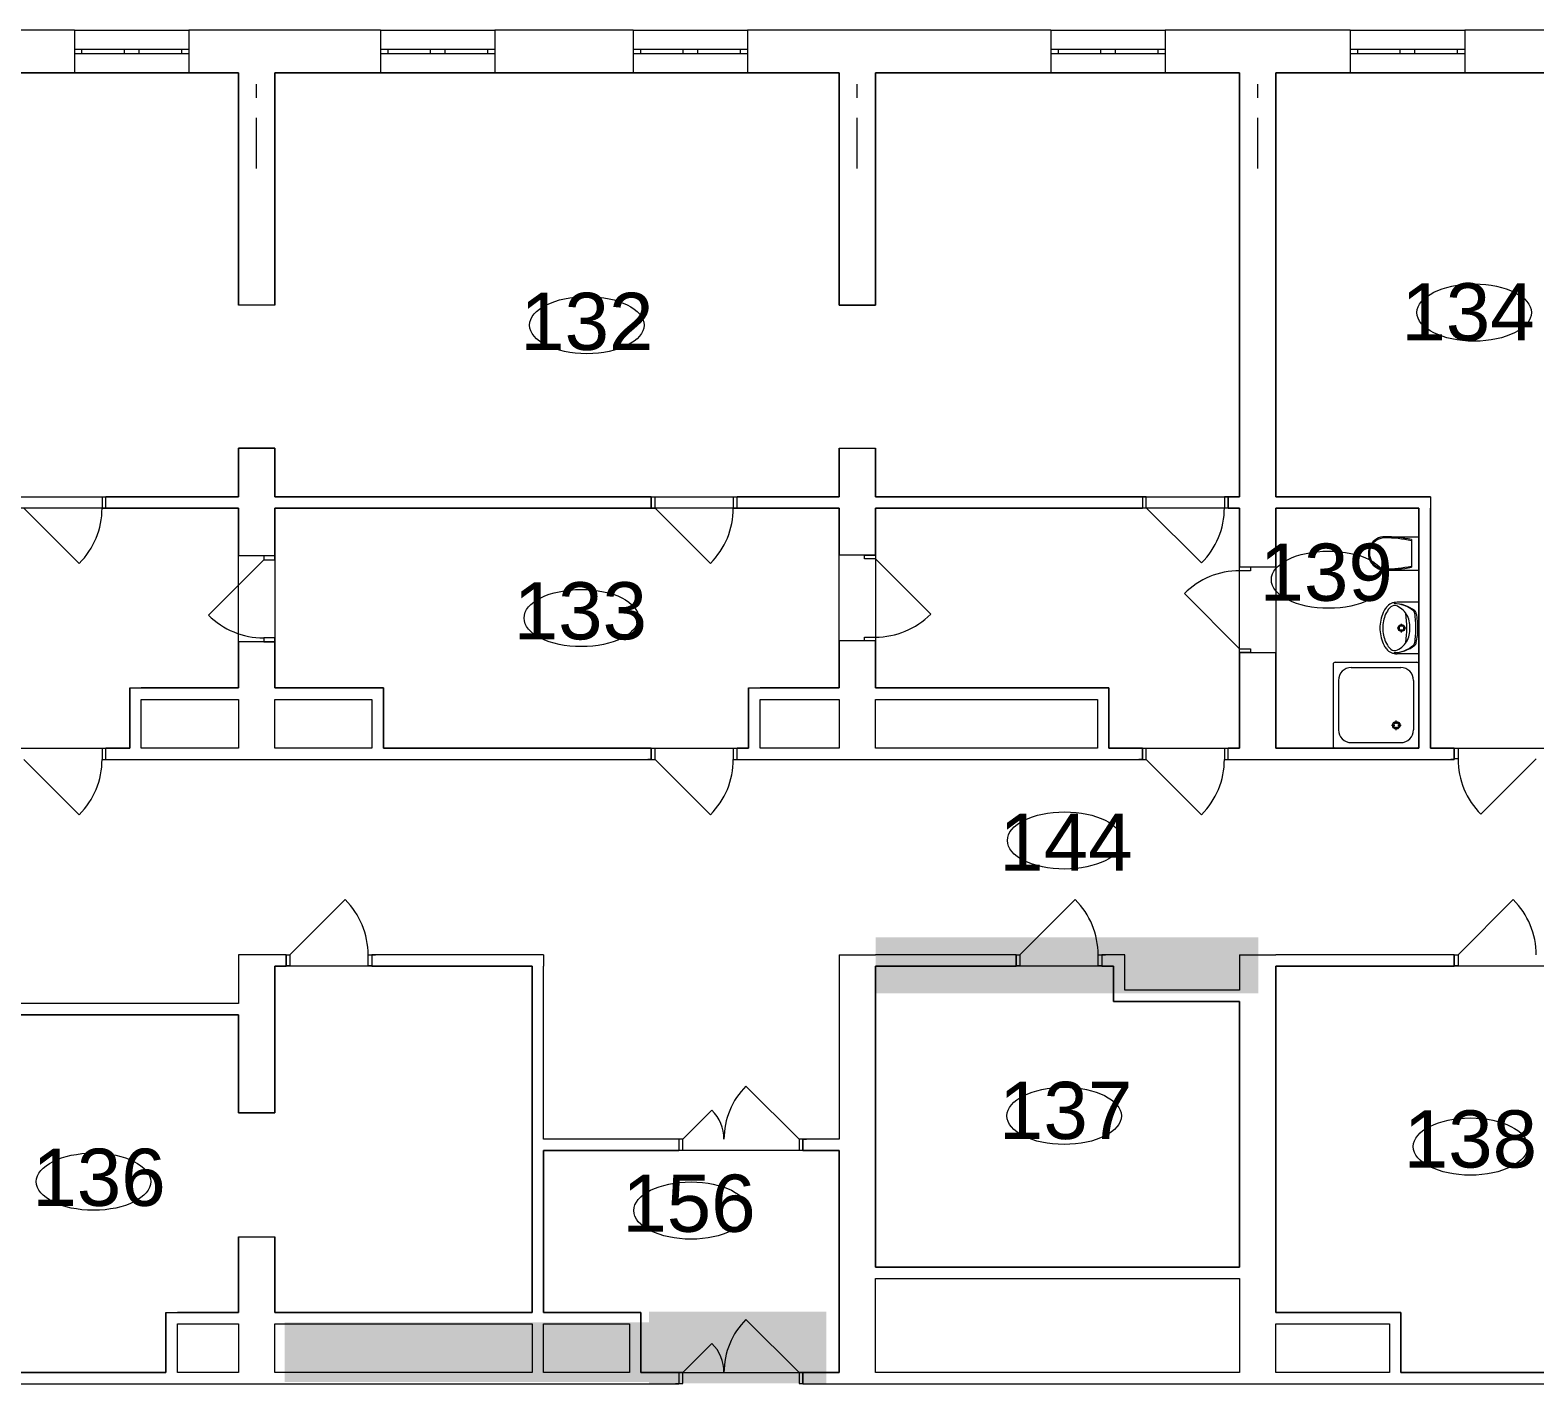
# Model space of a CAD drawing. Header units: millimetres. Extents: x 69565 to 169164, y 19942 to 91237.
# Drawn here: x 77711 to 93493, y 35074 to 49274 of the extents above; entities that cross this region are included whole.
import ezdxf

# ---------------------------------------------------------------- set-up
doc = ezdxf.new("R2010")
doc.units = ezdxf.units.MM
doc.header["$MEASUREMENT"] = 0
doc.linetypes.add('Штрих-Штриховая', pattern=[1093.611073, 529.166651, -211.666656, 141.111112, -211.666656])
for name, color, linetype in [('AI_DOORS', 1, 'Continuous'), ('AI_WALLS', 9, 'Continuous'), ('AI_WINDOWS', 5, 'Continuous')]:
    doc.layers.add(name, color=color, linetype=linetype)
for name, color, linetype, lineweight in [('Новый_Новый_0_Ном._пера__255_Ном._пера__255', 255, 'Continuous', 18), ('Новый_Новый_0_Ном._пера__7_Ном._пера__7', 7, 'Continuous', 18), ('Новый_Новый_0_Ном._пера__8_Ном._пера__8', 8, 'Continuous', 18)]:
    doc.layers.add(name, color=color, linetype=linetype, lineweight=lineweight)
doc.styles.add('СГЕНЕРИР_СТИЛЬ_1', font='Arial.ttf')

msp = doc.modelspace()

# ---------------------------------------------------------------- hatches: boundary and pattern name
at = {"layer": 'AI_DOORS'}
h = msp.add_hatch(color=1, dxfattribs=at)
h.dxf.hatch_style = 1
h.paths.add_polyline_path([(84201.9, 35831.1), (86061.4, 35831.1), (86061.4, 35078.8), (84201.9, 35078.8)])
at = {"layer": 'AI_WALLS'}
h = msp.add_hatch(color=9, dxfattribs=at)
h.dxf.hatch_style = 1
h.paths.add_polyline_path([(80381.7, 35721), (84222.5, 35721), (84222.5, 35095.5), (80381.7, 35095.5)])
at = {"layer": 'AI_WINDOWS'}
h = msp.add_hatch(color=5, dxfattribs=at)
h.dxf.hatch_style = 1
h.paths.add_polyline_path([(86580.6, 39756.4), (90591.2, 39756.4), (90591.2, 39169.8), (86580.6, 39169.8)])

# ---------------------------------------------------------------- linework, layer by layer
at = {"layer": 'Новый_Новый_0_Ном._пера__255_Ном._пера__255', "color": 255, "linetype": 'Continuous', "lineweight": 18, "flags": 128}
for points in [[(86196.3, 44379.5), (86196.3, 44889.5), (86576.3, 44889.5), (86576.3, 44379.5), (90396.3, 44379.5), (90396.3, 48823.8), (86576.3, 48823.8), (86576.3, 46389.5), (86196.3, 46389.5), (86196.3, 48823.8), (80276.3, 48823.8), (80276.3, 46389.5), (79896.3, 46389.5), (79896.3, 48823.8), (76906.3, 48823.8), (76906.3, 44379.5), (79896.3, 44379.5), (79896.3, 44889.5), (80276.3, 44889.5), (80276.3, 44379.5)], [(90776.3, 48823.8), (90776.3, 44379.5), (92396.3, 44379.5), (92396.3, 41743.8), (93836.3, 41743.8), (93836.3, 42373.8), (94596.3, 42373.8), (94596.3, 48823.8)], [(76906.3, 44259.5), (76906.3, 41743.8), (78756.3, 41743.8), (78756.3, 42373.8), (79896.3, 42373.8), (79896.3, 44259.5)], [(80276.3, 44259.5), (80276.3, 42373.8), (81416.3, 42373.8), (81416.3, 41743.8), (85246.3, 41743.8), (85246.3, 42373.8), (86196.3, 42373.8), (86196.3, 44259.5)], [(86576.3, 44259.5), (86576.3, 42373.8), (89026, 42373.8), (89026, 41743.8), (90396.3, 41743.8), (90396.3, 44259.5)], [(92276.3, 41743.8), (92276.3, 44259.5), (90776.3, 44259.5), (90776.3, 41743.8)], [(82977, 35823.8), (82977, 39453.8), (80276.3, 39453.8), (80276.3, 37917.3), (79896.3, 37917.3), (79896.3, 38943.8), (76906.3, 38943.8), (76906.3, 35193.8), (79136.3, 35193.8), (79136.3, 35823.8), (79896.3, 35823.8), (79896.3, 36617.3), (80276.3, 36617.3), (80276.3, 35823.8)], [(90396.3, 36298.7), (90396.3, 39083.8), (89072.6, 39083.8), (89072.6, 39453.8), (86576.3, 39453.8), (86576.3, 36298.7)], [(90776.3, 39453.8), (90776.3, 35823.8), (92086.3, 35823.8), (92086.3, 35193.8), (94596.3, 35193.8), (94596.3, 39453.8)], [(86196.3, 35193.8), (86196.3, 37520.6), (83097, 37520.6), (83097, 35823.8), (84117, 35823.8), (84117, 35193.8)]]:
    msp.add_lwpolyline(points, close=True, dxfattribs=at)
at = {"layer": 'Новый_Новый_0_Ном._пера__7_Ном._пера__7', "color": 7, "linetype": 'Continuous', "lineweight": 18}
for p, q in [((78176.3, 49273.8), (78176.3, 49073.8)), ((78176.3, 49273.8), (79376.3, 49273.8)), ((78176.3, 49273.8), (78176.3, 49073.8)), ((79376.3, 49273.8), (79376.3, 49073.8)), ((79376.3, 49273.8), (79376.3, 49073.8)), ((81386.3, 49273.8), (81386.3, 49073.8)), ((81386.3, 49273.8), (82586.3, 49273.8)), ((81386.3, 49273.8), (81386.3, 49073.8)), ((82586.3, 49273.8), (82586.3, 49073.8)), ((82586.3, 49273.8), (82586.3, 49073.8)), ((84036.3, 49273.8), (84036.3, 49073.8)), ((84036.3, 49273.8), (85236.3, 49273.8)), ((84036.3, 49273.8), (84036.3, 49073.8)), ((85236.3, 49273.8), (85236.3, 49073.8)), ((85236.3, 49273.8), (85236.3, 49073.8)), ((88416.3, 49273.8), (88416.3, 49073.8)), ((88416.3, 49273.8), (89616.3, 49273.8)), ((88416.3, 49273.8), (88416.3, 49073.8)), ((89616.3, 49273.8), (89616.3, 49073.8)), ((89616.3, 49273.8), (89616.3, 49073.8)), ((91556.3, 49273.8), (91556.3, 49073.8)), ((91556.3, 49273.8), (92756.3, 49273.8)), ((91556.3, 49273.8), (91556.3, 49073.8)), ((92756.3, 49273.8), (92756.3, 49073.8)), ((92756.3, 49273.8), (92756.3, 49073.8)), ((78176.3, 49073.8), (78176.3, 49023.8)), ((78176.3, 49073.8), (78251.3, 49073.8)), ((78176.3, 49073.8), (78176.3, 49023.8)), ((78176.3, 49073.8), (78176.3, 49023.8)), ((78176.3, 49023.8), (78176.3, 48823.8)), ((78251.3, 49023.8), (78176.3, 49023.8)), ((78176.3, 49023.8), (78176.3, 48823.8)), ((78251.3, 49073.8), (78251.3, 49023.8)), ((78251.3, 49073.8), (78701.3, 49073.8)), ((78701.3, 49023.8), (78251.3, 49023.8)), ((78701.3, 49023.8), (78701.3, 49073.8)), ((78701.3, 49073.8), (78776.3, 49073.8)), ((78776.3, 49023.8), (78701.3, 49023.8)), ((78776.3, 49073.8), (78851.3, 49073.8)), ((78851.3, 49023.8), (78776.3, 49023.8)), ((78851.3, 49073.8), (78851.3, 49023.8)), ((78851.3, 49073.8), (79301.3, 49073.8)), ((79301.3, 49023.8), (78851.3, 49023.8)), ((79301.3, 49023.8), (79301.3, 49073.8)), ((79301.3, 49073.8), (79376.3, 49073.8)), ((79376.3, 49023.8), (79301.3, 49023.8)), ((79376.3, 49073.8), (79376.3, 49023.8)), ((79376.3, 49073.8), (79376.3, 49023.8)), ((79376.3, 49073.8), (79376.3, 49023.8)), ((79376.3, 49023.8), (79376.3, 48823.8)), ((79376.3, 49023.8), (79376.3, 48823.8)), ((81386.3, 49073.8), (81386.3, 49023.8)), ((81386.3, 49073.8), (81461.3, 49073.8)), ((81386.3, 49073.8), (81386.3, 49023.8)), ((81386.3, 49073.8), (81386.3, 49023.8)), ((81386.3, 49023.8), (81386.3, 48823.8)), ((81461.3, 49023.8), (81386.3, 49023.8)), ((81386.3, 49023.8), (81386.3, 48823.8)), ((81461.3, 49073.8), (81461.3, 49023.8)), ((81461.3, 49073.8), (81911.3, 49073.8)), ((81911.3, 49023.8), (81461.3, 49023.8)), ((81911.3, 49023.8), (81911.3, 49073.8)), ((81911.3, 49073.8), (81986.3, 49073.8)), ((81986.3, 49023.8), (81911.3, 49023.8)), ((81986.3, 49073.8), (82061.3, 49073.8)), ((82061.3, 49023.8), (81986.3, 49023.8)), ((82061.3, 49073.8), (82061.3, 49023.8)), ((82061.3, 49073.8), (82511.3, 49073.8)), ((82511.3, 49023.8), (82061.3, 49023.8)), ((82511.3, 49023.8), (82511.3, 49073.8)), ((82511.3, 49073.8), (82586.3, 49073.8)), ((82586.3, 49023.8), (82511.3, 49023.8)), ((82586.3, 49073.8), (82586.3, 49023.8)), ((82586.3, 49073.8), (82586.3, 49023.8)), ((82586.3, 49073.8), (82586.3, 49023.8)), ((82586.3, 49023.8), (82586.3, 48823.8)), ((82586.3, 49023.8), (82586.3, 48823.8)), ((84036.3, 49073.8), (84036.3, 49023.8)), ((84036.3, 49073.8), (84111.3, 49073.8)), ((84036.3, 49073.8), (84036.3, 49023.8)), ((84036.3, 49073.8), (84036.3, 49023.8)), ((84036.3, 49023.8), (84036.3, 48823.8)), ((84111.3, 49023.8), (84036.3, 49023.8)), ((84036.3, 49023.8), (84036.3, 48823.8)), ((84111.3, 49073.8), (84111.3, 49023.8)), ((84111.3, 49073.8), (84561.3, 49073.8)), ((84561.3, 49023.8), (84111.3, 49023.8)), ((84561.3, 49023.8), (84561.3, 49073.8)), ((84561.3, 49073.8), (84636.3, 49073.8)), ((84636.3, 49023.8), (84561.3, 49023.8)), ((84636.3, 49073.8), (84711.3, 49073.8)), ((84711.3, 49023.8), (84636.3, 49023.8)), ((84711.3, 49073.8), (84711.3, 49023.8)), ((84711.3, 49073.8), (85161.3, 49073.8)), ((85161.3, 49023.8), (84711.3, 49023.8)), ((85161.3, 49023.8), (85161.3, 49073.8)), ((85161.3, 49073.8), (85236.3, 49073.8)), ((85236.3, 49023.8), (85161.3, 49023.8)), ((85236.3, 49073.8), (85236.3, 49023.8)), ((85236.3, 49073.8), (85236.3, 49023.8)), ((85236.3, 49073.8), (85236.3, 49023.8)), ((85236.3, 49023.8), (85236.3, 48823.8)), ((85236.3, 49023.8), (85236.3, 48823.8)), ((88416.3, 49073.8), (88416.3, 49023.8)), ((88416.3, 49073.8), (88491.3, 49073.8)), ((88416.3, 49073.8), (88416.3, 49023.8)), ((88416.3, 49073.8), (88416.3, 49023.8)), ((88416.3, 49023.8), (88416.3, 48823.8)), ((88491.3, 49023.8), (88416.3, 49023.8)), ((88416.3, 49023.8), (88416.3, 48823.8)), ((88491.3, 49073.8), (88491.3, 49023.8)), ((88491.3, 49073.8), (88941.3, 49073.8)), ((88941.3, 49023.8), (88491.3, 49023.8)), ((88941.3, 49023.8), (88941.3, 49073.8)), ((88941.3, 49073.8), (89016.3, 49073.8)), ((89016.3, 49023.8), (88941.3, 49023.8)), ((89016.3, 49073.8), (89091.3, 49073.8)), ((89091.3, 49023.8), (89016.3, 49023.8)), ((89091.3, 49073.8), (89091.3, 49023.8)), ((89091.3, 49073.8), (89541.3, 49073.8)), ((89541.3, 49023.8), (89091.3, 49023.8)), ((89541.3, 49023.8), (89541.3, 49073.8)), ((89541.3, 49073.8), (89616.3, 49073.8)), ((89616.3, 49023.8), (89541.3, 49023.8)), ((89616.3, 49073.8), (89616.3, 49023.8)), ((89616.3, 49073.8), (89616.3, 49023.8)), ((89616.3, 49073.8), (89616.3, 49023.8)), ((89616.3, 49023.8), (89616.3, 48823.8)), ((89616.3, 49023.8), (89616.3, 48823.8)), ((91556.3, 49073.8), (91556.3, 49023.8)), ((91556.3, 49073.8), (91631.3, 49073.8)), ((91556.3, 49073.8), (91556.3, 49023.8)), ((91556.3, 49073.8), (91556.3, 49023.8)), ((91556.3, 49023.8), (91556.3, 48823.8)), ((91631.3, 49023.8), (91556.3, 49023.8)), ((91556.3, 49023.8), (91556.3, 48823.8)), ((91631.3, 49073.8), (91631.3, 49023.8)), ((91631.3, 49073.8), (92081.3, 49073.8)), ((92081.3, 49023.8), (91631.3, 49023.8)), ((92081.3, 49023.8), (92081.3, 49073.8)), ((92081.3, 49073.8), (92156.3, 49073.8)), ((92156.3, 49023.8), (92081.3, 49023.8)), ((92156.3, 49073.8), (92231.3, 49073.8)), ((92231.3, 49023.8), (92156.3, 49023.8)), ((92231.3, 49073.8), (92231.3, 49023.8)), ((92231.3, 49073.8), (92681.3, 49073.8)), ((92681.3, 49023.8), (92231.3, 49023.8)), ((92681.3, 49023.8), (92681.3, 49073.8)), ((92681.3, 49073.8), (92756.3, 49073.8)), ((92756.3, 49023.8), (92681.3, 49023.8)), ((92756.3, 49073.8), (92756.3, 49023.8)), ((92756.3, 49073.8), (92756.3, 49023.8)), ((92756.3, 49073.8), (92756.3, 49023.8)), ((92756.3, 49023.8), (92756.3, 48823.8)), ((92756.3, 49023.8), (92756.3, 48823.8)), ((78176.3, 48823.8), (79376.3, 48823.8)), ((81386.3, 48823.8), (82586.3, 48823.8)), ((84036.3, 48823.8), (85236.3, 48823.8)), ((88416.3, 48823.8), (89616.3, 48823.8)), ((91556.3, 48823.8), (92756.3, 48823.8)), ((80276.3, 46389.5), (79896.3, 46389.5)), ((80276.3, 46389.5), (79896.3, 46389.5)), ((86196.3, 46389.5), (86576.3, 46389.5)), ((86196.3, 46389.5), (86576.3, 46389.5)), ((80276.3, 44889.5), (79896.3, 44889.5)), ((80276.3, 44889.5), (79896.3, 44889.5)), ((86196.3, 44889.5), (86576.3, 44889.5)), ((86196.3, 44889.5), (86576.3, 44889.5)), ((78506.3, 44374.5), (78466.3, 44374.5)), ((78466.3, 44374.5), (78466.3, 44259.5)), ((78506.3, 44379.5), (78543.3, 44379.5)), ((78506.3, 44374.5), (78506.3, 44379.5)), ((78506.3, 44374.5), (78506.3, 44379.5)), ((78506.3, 44374.5), (78506.3, 44379.5)), ((78506.3, 44379.5), (78543.3, 44379.5)), ((78506.3, 44379.5), (78543.3, 44379.5)), ((78506.3, 44259.5), (78506.3, 44374.5)), ((78506.3, 44259.5), (78506.3, 44374.5)), ((78506.3, 44259.5), (78506.3, 44374.5)), ((78506.3, 44259.5), (78506.3, 44374.5)), ((84226.3, 44379.5), (84189.3, 44379.5)), ((84226.3, 44379.5), (84189.3, 44379.5)), ((84226.3, 44379.5), (84189.3, 44379.5)), ((84226.3, 44374.5), (84226.3, 44379.5)), ((84226.3, 44374.5), (84226.3, 44379.5)), ((84226.3, 44374.5), (84226.3, 44379.5)), ((84226.3, 44259.5), (84226.3, 44374.5)), ((84266.3, 44374.5), (84226.3, 44374.5)), ((84226.3, 44374.5), (84226.3, 44259.5)), ((84226.3, 44259.5), (84226.3, 44374.5)), ((84226.3, 44259.5), (84226.3, 44374.5)), ((84266.3, 44259.5), (84266.3, 44374.5)), ((85126.3, 44374.5), (85086.3, 44374.5)), ((85086.3, 44374.5), (85086.3, 44259.5)), ((85126.3, 44379.5), (85163.3, 44379.5)), ((85126.3, 44374.5), (85126.3, 44379.5)), ((85126.3, 44374.5), (85126.3, 44379.5)), ((85126.3, 44374.5), (85126.3, 44379.5)), ((85126.3, 44379.5), (85163.3, 44379.5)), ((85126.3, 44379.5), (85163.3, 44379.5)), ((85126.3, 44259.5), (85126.3, 44374.5)), ((85126.3, 44259.5), (85126.3, 44374.5)), ((85126.3, 44259.5), (85126.3, 44374.5)), ((85126.3, 44259.5), (85126.3, 44374.5)), ((89376.3, 44379.5), (89339.3, 44379.5)), ((89376.3, 44379.5), (89339.3, 44379.5)), ((89376.3, 44379.5), (89339.3, 44379.5)), ((89376.3, 44379.5), (89376.3, 44264.5)), ((89416.3, 44379.5), (89376.3, 44379.5)), ((89376.3, 44379.5), (89376.3, 44264.5)), ((89376.3, 44379.5), (89376.3, 44264.5)), ((89376.3, 44379.5), (89376.3, 44264.5)), ((89416.3, 44264.5), (89416.3, 44379.5)), ((90276.3, 44379.5), (90236.3, 44379.5)), ((90236.3, 44379.5), (90236.3, 44264.5)), ((90276.3, 44379.5), (90313.3, 44379.5)), ((90276.3, 44379.5), (90276.3, 44264.5)), ((90276.3, 44264.5), (90276.3, 44379.5)), ((90276.3, 44379.5), (90276.3, 44264.5)), ((90276.3, 44379.5), (90276.3, 44264.5)), ((90276.3, 44379.5), (90313.3, 44379.5)), ((90276.3, 44379.5), (90313.3, 44379.5)), ((77646.3, 44259.5), (78226.1, 43679.7)), ((78466.3, 44259.5), (78506.3, 44259.5)), ((78506.3, 44259.5), (78543.3, 44259.5)), ((78506.3, 44259.5), (78543.3, 44259.5)), ((78506.3, 44259.5), (78543.3, 44259.5)), ((84226.3, 44259.5), (84189.3, 44259.5)), ((84226.3, 44259.5), (84189.3, 44259.5)), ((84226.3, 44259.5), (84189.3, 44259.5)), ((84226.3, 44259.5), (84266.3, 44259.5)), ((84266.3, 44259.5), (84846.1, 43679.7)), ((85086.3, 44259.5), (85126.3, 44259.5)), ((85126.3, 44259.5), (85163.3, 44259.5)), ((85126.3, 44259.5), (85163.3, 44259.5)), ((85126.3, 44259.5), (85163.3, 44259.5)), ((89376.3, 44259.5), (89339.3, 44259.5)), ((89376.3, 44259.5), (89339.3, 44259.5)), ((89376.3, 44259.5), (89339.3, 44259.5)), ((89376.3, 44264.5), (89376.3, 44259.5)), ((89376.3, 44264.5), (89416.3, 44264.5)), ((89376.3, 44264.5), (89376.3, 44259.5)), ((89376.3, 44264.5), (89376.3, 44259.5)), ((89416.3, 44264.5), (89996.1, 43684.7)), ((90236.3, 44264.5), (90276.3, 44264.5)), ((90276.3, 44264.5), (90276.3, 44259.5)), ((90276.3, 44264.5), (90276.3, 44259.5)), ((90276.3, 44264.5), (90276.3, 44259.5)), ((90276.3, 44259.5), (90313.3, 44259.5)), ((90276.3, 44259.5), (90313.3, 44259.5)), ((90276.3, 44259.5), (90313.3, 44259.5)), ((91920.2, 43960), (92276.3, 43960)), ((92198.6, 43929.8), (92198.6, 43640.2)), ((92276.3, 43610), (92276.3, 43960)), ((80161.3, 43718.1), (79581.5, 43138.2)), ((79896.3, 43758.1), (79896.3, 43795.1)), ((79896.3, 43758.1), (79896.3, 43795.1)), ((79896.3, 43758.1), (79896.3, 43795.1)), ((80161.3, 43758.1), (79896.3, 43758.1)), ((80161.3, 43758.1), (79896.3, 43758.1)), ((80161.3, 43758.1), (79896.3, 43758.1)), ((80276.3, 43758.1), (80161.3, 43758.1)), ((80161.3, 43758.1), (80161.3, 43718.1)), ((80276.3, 43758.1), (80161.3, 43758.1)), ((80276.3, 43758.1), (80161.3, 43758.1)), ((80276.3, 43758.1), (80161.3, 43758.1)), ((80161.3, 43718.1), (80276.3, 43718.1)), ((80276.3, 43758.1), (80276.3, 43795.1)), ((80276.3, 43758.1), (80276.3, 43795.1)), ((80276.3, 43758.1), (80276.3, 43795.1)), ((80276.3, 43718.1), (80276.3, 43758.1)), ((86196.3, 43766.7), (86196.3, 43803.7)), ((86196.3, 43766.7), (86196.3, 43803.7)), ((86196.3, 43766.7), (86196.3, 43803.7)), ((86461.3, 43766.7), (86196.3, 43766.7)), ((86461.3, 43766.7), (86196.3, 43766.7)), ((86461.3, 43766.7), (86196.3, 43766.7)), ((86576.3, 43766.7), (86461.3, 43766.7)), ((86461.3, 43726.7), (86461.3, 43766.7)), ((86461.3, 43766.7), (86576.3, 43766.7)), ((86576.3, 43766.7), (86461.3, 43766.7)), ((86576.3, 43766.7), (86461.3, 43766.7)), ((86576.3, 43726.7), (86461.3, 43726.7)), ((86576.3, 43766.7), (86576.3, 43803.7)), ((86576.3, 43766.7), (86576.3, 43803.7)), ((86576.3, 43766.7), (86576.3, 43803.7)), ((86576.3, 43766.7), (86576.3, 43726.7)), ((86576.3, 43726.7), (87156.1, 43146.9)), ((90396.3, 43643.8), (90396.3, 43680.8)), ((90396.3, 43643.8), (90396.3, 43680.8)), ((90396.3, 43643.8), (90396.3, 43680.8)), ((90396.3, 43643.8), (90511.3, 43643.8)), ((90396.3, 43603.8), (90396.3, 43643.8)), ((90396.3, 43643.8), (90511.3, 43643.8)), ((90396.3, 43643.8), (90511.3, 43643.8)), ((90396.3, 43643.8), (90511.3, 43643.8)), ((90511.3, 43603.8), (90396.3, 43603.8)), ((90511.3, 43643.8), (90776.3, 43643.8)), ((90511.3, 43643.8), (90511.3, 43603.8)), ((90511.3, 43643.8), (90776.3, 43643.8)), ((90511.3, 43643.8), (90776.3, 43643.8)), ((90776.3, 43643.8), (90776.3, 43680.8)), ((90776.3, 43643.8), (90776.3, 43680.8)), ((90776.3, 43643.8), (90776.3, 43680.8)), ((91920.2, 43610), (92276.3, 43610)), ((90396.3, 42783.8), (89816.5, 43363.7)), ((92276.3, 43271.7), (92047.8, 43271.7)), ((92276.3, 43271.7), (92276.3, 42731.7)), ((92276.3, 42916.6), (92276.3, 43086.8)), ((92076.3, 43001.8), (92047.5, 43001.8)), ((92093, 43018.5), (92093, 43047.3)), ((92093, 42956.3), (92093, 42985.1)), ((92138.5, 43001.8), (92109.7, 43001.8)), ((79896.3, 42858.1), (79896.3, 42821.1)), ((80161.3, 42858.1), (79896.3, 42858.1)), ((80161.3, 42858.1), (79896.3, 42858.1)), ((80161.3, 42858.1), (79896.3, 42858.1)), ((79896.3, 42858.1), (79896.3, 42821.1)), ((79896.3, 42858.1), (79896.3, 42821.1)), ((80276.3, 42898.1), (80161.3, 42898.1)), ((80161.3, 42898.1), (80161.3, 42858.1)), ((80276.3, 42858.1), (80161.3, 42858.1)), ((80161.3, 42858.1), (80276.3, 42858.1)), ((80276.3, 42858.1), (80161.3, 42858.1)), ((80276.3, 42858.1), (80161.3, 42858.1)), ((80276.3, 42858.1), (80276.3, 42898.1)), ((80276.3, 42858.1), (80276.3, 42821.1)), ((80276.3, 42858.1), (80276.3, 42821.1)), ((80276.3, 42858.1), (80276.3, 42821.1)), ((86196.3, 42866.7), (86196.3, 42829.7)), ((86461.3, 42866.7), (86196.3, 42866.7)), ((86461.3, 42866.7), (86196.3, 42866.7)), ((86461.3, 42866.7), (86196.3, 42866.7)), ((86196.3, 42866.7), (86196.3, 42829.7)), ((86196.3, 42866.7), (86196.3, 42829.7)), ((86461.3, 42866.7), (86461.3, 42906.7)), ((86461.3, 42906.7), (86576.3, 42906.7)), ((86576.3, 42866.7), (86461.3, 42866.7)), ((86576.3, 42866.7), (86461.3, 42866.7)), ((86576.3, 42866.7), (86461.3, 42866.7)), ((86576.3, 42866.7), (86461.3, 42866.7)), ((86576.3, 42906.7), (86576.3, 42866.7)), ((86576.3, 42866.7), (86576.3, 42829.7)), ((86576.3, 42866.7), (86576.3, 42829.7)), ((86576.3, 42866.7), (86576.3, 42829.7)), ((90396.3, 42743.8), (90396.3, 42783.8)), ((90396.3, 42783.8), (90511.3, 42783.8)), ((90511.3, 42783.8), (90511.3, 42743.8)), ((90396.3, 42743.8), (90396.3, 42706.8)), ((90396.3, 42743.8), (90511.3, 42743.8)), ((90511.3, 42743.8), (90396.3, 42743.8)), ((90396.3, 42743.8), (90511.3, 42743.8)), ((90396.3, 42743.8), (90511.3, 42743.8)), ((90396.3, 42743.8), (90396.3, 42706.8)), ((90396.3, 42743.8), (90396.3, 42706.8)), ((90511.3, 42743.8), (90776.3, 42743.8)), ((90511.3, 42743.8), (90776.3, 42743.8)), ((90511.3, 42743.8), (90776.3, 42743.8)), ((90776.3, 42743.8), (90776.3, 42706.8)), ((90776.3, 42743.8), (90776.3, 42706.8)), ((90776.3, 42743.8), (90776.3, 42706.8)), ((92276.3, 42731.7), (92047.8, 42731.7)), ((78506.3, 41738.8), (78466.3, 41738.8)), ((78466.3, 41738.8), (78466.3, 41623.8)), ((78506.3, 41743.8), (78543.3, 41743.8)), ((78506.3, 41738.8), (78506.3, 41743.8)), ((78506.3, 41738.8), (78506.3, 41743.8)), ((78506.3, 41738.8), (78506.3, 41743.8)), ((78506.3, 41743.8), (78543.3, 41743.8)), ((78506.3, 41743.8), (78543.3, 41743.8)), ((78506.3, 41623.8), (78506.3, 41738.8)), ((78506.3, 41623.8), (78506.3, 41738.8)), ((78506.3, 41623.8), (78506.3, 41738.8)), ((78506.3, 41623.8), (78506.3, 41738.8)), ((84226.3, 41743.8), (84189.3, 41743.8)), ((84226.3, 41743.8), (84189.3, 41743.8)), ((84226.3, 41743.8), (84189.3, 41743.8)), ((84226.3, 41738.8), (84226.3, 41743.8)), ((84226.3, 41738.8), (84226.3, 41743.8)), ((84226.3, 41738.8), (84226.3, 41743.8)), ((84226.3, 41623.8), (84226.3, 41738.8)), ((84266.3, 41738.8), (84226.3, 41738.8)), ((84226.3, 41738.8), (84226.3, 41623.8)), ((84226.3, 41623.8), (84226.3, 41738.8)), ((84226.3, 41623.8), (84226.3, 41738.8)), ((84266.3, 41623.8), (84266.3, 41738.8)), ((85126.3, 41738.8), (85086.3, 41738.8)), ((85086.3, 41738.8), (85086.3, 41623.8)), ((85126.3, 41743.8), (85163.3, 41743.8)), ((85126.3, 41738.8), (85126.3, 41743.8)), ((85126.3, 41738.8), (85126.3, 41743.8)), ((85126.3, 41738.8), (85126.3, 41743.8)), ((85126.3, 41743.8), (85163.3, 41743.8)), ((85126.3, 41743.8), (85163.3, 41743.8)), ((85126.3, 41623.8), (85126.3, 41738.8)), ((85126.3, 41623.8), (85126.3, 41738.8)), ((85126.3, 41623.8), (85126.3, 41738.8)), ((85126.3, 41623.8), (85126.3, 41738.8)), ((89376.3, 41743.8), (89339.3, 41743.8)), ((89376.3, 41743.8), (89339.3, 41743.8)), ((89376.3, 41743.8), (89339.3, 41743.8)), ((89376.3, 41738.8), (89376.3, 41743.8)), ((89376.3, 41738.8), (89376.3, 41743.8)), ((89376.3, 41738.8), (89376.3, 41743.8)), ((89376.3, 41623.8), (89376.3, 41738.8)), ((89416.3, 41738.8), (89376.3, 41738.8)), ((89376.3, 41738.8), (89376.3, 41623.8)), ((89376.3, 41623.8), (89376.3, 41738.8)), ((89376.3, 41623.8), (89376.3, 41738.8)), ((89416.3, 41623.8), (89416.3, 41738.8)), ((90276.3, 41738.8), (90236.3, 41738.8)), ((90236.3, 41738.8), (90236.3, 41623.8)), ((90276.3, 41743.8), (90313.3, 41743.8)), ((90276.3, 41738.8), (90276.3, 41743.8)), ((90276.3, 41738.8), (90276.3, 41743.8)), ((90276.3, 41738.8), (90276.3, 41743.8)), ((90276.3, 41743.8), (90313.3, 41743.8)), ((90276.3, 41743.8), (90313.3, 41743.8)), ((90276.3, 41623.8), (90276.3, 41738.8)), ((90276.3, 41623.8), (90276.3, 41738.8)), ((90276.3, 41623.8), (90276.3, 41738.8)), ((90276.3, 41623.8), (90276.3, 41738.8)), ((92646.3, 41743.8), (92609.3, 41743.8)), ((92646.3, 41743.8), (92609.3, 41743.8)), ((92646.3, 41743.8), (92609.3, 41743.8)), ((92646.3, 41743.8), (92646.3, 41628.8)), ((92646.3, 41743.8), (92686.3, 41743.8)), ((92646.3, 41628.8), (92646.3, 41743.8)), ((92646.3, 41743.8), (92646.3, 41628.8)), ((92646.3, 41743.8), (92646.3, 41628.8)), ((92686.3, 41743.8), (92686.3, 41628.8)), ((77646.3, 41623.8), (78226.1, 41044)), ((78466.3, 41623.8), (78506.3, 41623.8)), ((78506.3, 41623.8), (78543.3, 41623.8)), ((78506.3, 41623.8), (78543.3, 41623.8)), ((78506.3, 41623.8), (78543.3, 41623.8)), ((84226.3, 41623.8), (84189.3, 41623.8)), ((84226.3, 41623.8), (84189.3, 41623.8)), ((84226.3, 41623.8), (84189.3, 41623.8)), ((84226.3, 41623.8), (84266.3, 41623.8)), ((84266.3, 41623.8), (84846.1, 41044)), ((85086.3, 41623.8), (85126.3, 41623.8)), ((85126.3, 41623.8), (85163.3, 41623.8)), ((85126.3, 41623.8), (85163.3, 41623.8)), ((85126.3, 41623.8), (85163.3, 41623.8)), ((89376.3, 41623.8), (89339.3, 41623.8)), ((89376.3, 41623.8), (89339.3, 41623.8)), ((89376.3, 41623.8), (89339.3, 41623.8)), ((89376.3, 41623.8), (89416.3, 41623.8)), ((89416.3, 41623.8), (89996.1, 41044)), ((90236.3, 41623.8), (90276.3, 41623.8)), ((90276.3, 41623.8), (90313.3, 41623.8)), ((90276.3, 41623.8), (90313.3, 41623.8)), ((90276.3, 41623.8), (90313.3, 41623.8)), ((92646.3, 41623.8), (92609.3, 41623.8)), ((92646.3, 41623.8), (92609.3, 41623.8)), ((92646.3, 41623.8), (92609.3, 41623.8)), ((92646.3, 41628.8), (92646.3, 41623.8)), ((92686.3, 41628.8), (92646.3, 41628.8)), ((92646.3, 41628.8), (92646.3, 41623.8)), ((92646.3, 41628.8), (92646.3, 41623.8)), ((93506.3, 41628.8), (92926.5, 41049)), ((80436.3, 39573.8), (81016.1, 40153.7)), ((88092.6, 39573.8), (88672.4, 40153.7)), ((92686.3, 39573.8), (93266.1, 40153.7)), ((80396.3, 39573.8), (80359.3, 39573.8)), ((80396.3, 39573.8), (80359.3, 39573.8)), ((80396.3, 39573.8), (80359.3, 39573.8)), ((80396.3, 39453.8), (80359.3, 39453.8)), ((80396.3, 39453.8), (80359.3, 39453.8)), ((80396.3, 39453.8), (80359.3, 39453.8)), ((80396.3, 39573.8), (80396.3, 39458.8)), ((80396.3, 39573.8), (80436.3, 39573.8)), ((80396.3, 39458.8), (80396.3, 39573.8)), ((80396.3, 39573.8), (80396.3, 39458.8)), ((80396.3, 39573.8), (80396.3, 39458.8)), ((80396.3, 39458.8), (80396.3, 39453.8)), ((80436.3, 39458.8), (80396.3, 39458.8)), ((80396.3, 39458.8), (80396.3, 39453.8)), ((80396.3, 39458.8), (80396.3, 39453.8)), ((80436.3, 39573.8), (80436.3, 39458.8)), ((81256.3, 39458.8), (81256.3, 39573.8)), ((81256.3, 39573.8), (81296.3, 39573.8)), ((81296.3, 39458.8), (81256.3, 39458.8)), ((81296.3, 39573.8), (81333.3, 39573.8)), ((81296.3, 39573.8), (81296.3, 39458.8)), ((81296.3, 39573.8), (81296.3, 39458.8)), ((81296.3, 39573.8), (81296.3, 39458.8)), ((81296.3, 39573.8), (81296.3, 39458.8)), ((81296.3, 39573.8), (81333.3, 39573.8)), ((81296.3, 39573.8), (81333.3, 39573.8)), ((81296.3, 39458.8), (81296.3, 39453.8)), ((81296.3, 39458.8), (81296.3, 39453.8)), ((81296.3, 39458.8), (81296.3, 39453.8)), ((81296.3, 39453.8), (81333.3, 39453.8)), ((81296.3, 39453.8), (81333.3, 39453.8)), ((81296.3, 39453.8), (81333.3, 39453.8)), ((88052.6, 39573.8), (88015.6, 39573.8)), ((88052.6, 39573.8), (88015.6, 39573.8)), ((88052.6, 39573.8), (88015.6, 39573.8)), ((88052.6, 39453.8), (88015.6, 39453.8)), ((88052.6, 39453.8), (88015.6, 39453.8)), ((88052.6, 39453.8), (88015.6, 39453.8)), ((88052.6, 39573.8), (88052.6, 39458.8)), ((88052.6, 39573.8), (88092.6, 39573.8)), ((88052.6, 39458.8), (88052.6, 39573.8)), ((88052.6, 39573.8), (88052.6, 39458.8)), ((88052.6, 39573.8), (88052.6, 39458.8)), ((88052.6, 39458.8), (88052.6, 39453.8)), ((88092.6, 39458.8), (88052.6, 39458.8)), ((88052.6, 39458.8), (88052.6, 39453.8)), ((88052.6, 39458.8), (88052.6, 39453.8)), ((88092.6, 39573.8), (88092.6, 39458.8)), ((88912.6, 39458.8), (88912.6, 39573.8)), ((88912.6, 39573.8), (88952.6, 39573.8)), ((88952.6, 39458.8), (88912.6, 39458.8)), ((88952.6, 39573.8), (88989.6, 39573.8)), ((88952.6, 39573.8), (88952.6, 39458.8)), ((88952.6, 39573.8), (88952.6, 39458.8)), ((88952.6, 39573.8), (88952.6, 39458.8)), ((88952.6, 39573.8), (88952.6, 39458.8)), ((88952.6, 39573.8), (88989.6, 39573.8)), ((88952.6, 39573.8), (88989.6, 39573.8)), ((88952.6, 39458.8), (88952.6, 39453.8)), ((88952.6, 39458.8), (88952.6, 39453.8)), ((88952.6, 39458.8), (88952.6, 39453.8)), ((88952.6, 39453.8), (88989.6, 39453.8)), ((88952.6, 39453.8), (88989.6, 39453.8)), ((88952.6, 39453.8), (88989.6, 39453.8)), ((92646.3, 39573.8), (92609.3, 39573.8)), ((92646.3, 39573.8), (92609.3, 39573.8)), ((92646.3, 39573.8), (92609.3, 39573.8)), ((92646.3, 39453.8), (92609.3, 39453.8)), ((92646.3, 39453.8), (92609.3, 39453.8)), ((92646.3, 39453.8), (92609.3, 39453.8)), ((92646.3, 39573.8), (92646.3, 39458.8)), ((92646.3, 39573.8), (92686.3, 39573.8)), ((92646.3, 39458.8), (92646.3, 39573.8)), ((92646.3, 39573.8), (92646.3, 39458.8)), ((92646.3, 39573.8), (92646.3, 39458.8)), ((92646.3, 39458.8), (92646.3, 39453.8)), ((92686.3, 39458.8), (92646.3, 39458.8)), ((92646.3, 39458.8), (92646.3, 39453.8)), ((92646.3, 39458.8), (92646.3, 39453.8)), ((92686.3, 39573.8), (92686.3, 39458.8)), ((85776.3, 37640.6), (85219.1, 38197.8)), ((79896.3, 37917.3), (80276.3, 37917.3)), ((79896.3, 37917.3), (80276.3, 37917.3)), ((84556.3, 37640.6), (84861.8, 37946.1)), ((84516.3, 37640.6), (84479.3, 37640.6)), ((84516.3, 37640.6), (84479.3, 37640.6)), ((84516.3, 37640.6), (84479.3, 37640.6)), ((84516.3, 37640.6), (84516.3, 37525.6)), ((84556.3, 37640.6), (84516.3, 37640.6)), ((84516.3, 37640.6), (84516.3, 37525.6)), ((84516.3, 37640.6), (84516.3, 37525.6)), ((84516.3, 37640.6), (84516.3, 37525.6)), ((84556.3, 37525.6), (84556.3, 37640.6)), ((85816.3, 37640.6), (85776.3, 37640.6)), ((85776.3, 37640.6), (85776.3, 37525.6)), ((85816.3, 37640.6), (85853.3, 37640.6)), ((85816.3, 37640.6), (85816.3, 37525.6)), ((85816.3, 37525.6), (85816.3, 37640.6)), ((85816.3, 37640.6), (85816.3, 37525.6)), ((85816.3, 37640.6), (85816.3, 37525.6)), ((85816.3, 37640.6), (85853.3, 37640.6)), ((85816.3, 37640.6), (85853.3, 37640.6)), ((84516.3, 37520.6), (84479.3, 37520.6)), ((84516.3, 37520.6), (84479.3, 37520.6)), ((84516.3, 37520.6), (84479.3, 37520.6)), ((84516.3, 37525.6), (84516.3, 37520.6)), ((84516.3, 37525.6), (84556.3, 37525.6)), ((84516.3, 37525.6), (84516.3, 37520.6)), ((84516.3, 37525.6), (84516.3, 37520.6)), ((85776.3, 37525.6), (85816.3, 37525.6)), ((85816.3, 37525.6), (85816.3, 37520.6)), ((85816.3, 37525.6), (85816.3, 37520.6)), ((85816.3, 37525.6), (85816.3, 37520.6)), ((85816.3, 37520.6), (85853.3, 37520.6)), ((85816.3, 37520.6), (85853.3, 37520.6)), ((85816.3, 37520.6), (85853.3, 37520.6)), ((79896.3, 36617.3), (80276.3, 36617.3)), ((79896.3, 36617.3), (80276.3, 36617.3)), ((85776.3, 35193.8), (85219.1, 35751)), ((84556.3, 35193.8), (84861.8, 35499.3)), ((84516.3, 35193.8), (84479.3, 35193.8)), ((84516.3, 35193.8), (84479.3, 35193.8)), ((84516.3, 35193.8), (84479.3, 35193.8)), ((84516.3, 35193.8), (84516.3, 35078.8)), ((84556.3, 35193.8), (84516.3, 35193.8)), ((84516.3, 35193.8), (84516.3, 35078.8)), ((84516.3, 35193.8), (84516.3, 35078.8)), ((84516.3, 35193.8), (84516.3, 35078.8)), ((84556.3, 35078.8), (84556.3, 35193.8)), ((85816.3, 35193.8), (85776.3, 35193.8)), ((85776.3, 35193.8), (85776.3, 35078.8)), ((85816.3, 35193.8), (85853.3, 35193.8)), ((85816.3, 35193.8), (85816.3, 35078.8)), ((85816.3, 35078.8), (85816.3, 35193.8)), ((85816.3, 35193.8), (85816.3, 35078.8)), ((85816.3, 35193.8), (85816.3, 35078.8)), ((85816.3, 35193.8), (85853.3, 35193.8)), ((85816.3, 35193.8), (85853.3, 35193.8)), ((84516.3, 35073.8), (84479.3, 35073.8)), ((84516.3, 35073.8), (84479.3, 35073.8)), ((84516.3, 35073.8), (84479.3, 35073.8)), ((84516.3, 35078.8), (84516.3, 35073.8)), ((84516.3, 35078.8), (84556.3, 35078.8)), ((84516.3, 35078.8), (84516.3, 35073.8)), ((84516.3, 35078.8), (84516.3, 35073.8)), ((85776.3, 35078.8), (85816.3, 35078.8)), ((85816.3, 35078.8), (85816.3, 35073.8)), ((85816.3, 35078.8), (85816.3, 35073.8)), ((85816.3, 35078.8), (85816.3, 35073.8)), ((85816.3, 35073.8), (85853.3, 35073.8)), ((85816.3, 35073.8), (85853.3, 35073.8)), ((85816.3, 35073.8), (85853.3, 35073.8))]:
    msp.add_line(p, q, dxfattribs=at)
at = {"layer": 'Новый_Новый_0_Ном._пера__7_Ном._пера__7', "color": 7, "linetype": 'Штрих-Штриховая', "lineweight": 18}
for p, q in [((80086.3, 47823.8), (80086.3, 48823.8)), ((80086.3, 47823.8), (80086.3, 48823.8)), ((80086.3, 47823.8), (80086.3, 48823.8)), ((80086.3, 47823.8), (80086.3, 48823.8)), ((80086.3, 47823.8), (80086.3, 48823.8)), ((80086.3, 47823.8), (80086.3, 48823.8)), ((86386.3, 47823.8), (86386.3, 48823.8)), ((86386.3, 47823.8), (86386.3, 48823.8)), ((86386.3, 47823.8), (86386.3, 48823.8)), ((86386.3, 47823.8), (86386.3, 48823.8)), ((86386.3, 47823.8), (86386.3, 48823.8)), ((86386.3, 47823.8), (86386.3, 48823.8)), ((90586.3, 47823.8), (90586.3, 48823.8)), ((90586.3, 47823.8), (90586.3, 48823.8)), ((90586.3, 47823.8), (90586.3, 48823.8)), ((90586.3, 47823.8), (90586.3, 48823.8)), ((90586.3, 47823.8), (90586.3, 48823.8)), ((90586.3, 47823.8), (90586.3, 48823.8))]:
    msp.add_line(p, q, dxfattribs=at)
at = {"layer": 'Новый_Новый_0_Ном._пера__7_Ном._пера__7', "color": 7, "linetype": 'Continuous', "lineweight": 18}
for points in [[(78176.3, 49273.8), (76906.3, 49273.8)], [(81386.3, 49273.8), (79376.3, 49273.8)], [(84036.3, 49273.8), (82586.3, 49273.8)], [(88416.3, 49273.8), (85236.3, 49273.8)], [(91556.3, 49273.8), (89616.3, 49273.8)], [(95656.3, 49273.8), (92756.3, 49273.8)], [(76906.3, 48823.8), (78176.3, 48823.8)], [(79376.3, 48823.8), (79896.3, 48823.8)], [(79896.3, 48823.8), (79896.3, 46389.5)], [(80276.3, 48823.8), (81386.3, 48823.8)], [(80276.3, 46389.5), (80276.3, 48823.8)], [(82586.3, 48823.8), (84036.3, 48823.8)], [(85236.3, 48823.8), (86196.3, 48823.8)], [(86196.3, 48823.8), (86196.3, 46389.5)], [(86576.3, 48823.8), (88416.3, 48823.8)], [(86576.3, 46389.5), (86576.3, 48823.8)], [(89616.3, 48823.8), (90396.3, 48823.8)], [(90396.3, 48823.8), (90396.3, 44379.5)], [(90776.3, 48823.8), (91556.3, 48823.8)], [(90776.3, 44379.5), (90776.3, 48823.8)], [(92756.3, 48823.8), (94596.3, 48823.8)], [(79896.3, 44889.5), (79896.3, 44379.5)], [(80276.3, 44379.5), (80276.3, 44889.5)], [(86196.3, 44889.5), (86196.3, 44379.5)], [(86576.3, 44379.5), (86576.3, 44889.5)], [(79896.3, 44379.5), (78506.3, 44379.5)], [(84226.3, 44379.5), (80276.3, 44379.5)], [(86196.3, 44379.5), (85126.3, 44379.5)], [(89376.3, 44379.5), (86576.3, 44379.5)], [(90396.3, 44379.5), (90276.3, 44379.5)], [(92396.3, 44379.5), (90776.3, 44379.5)], [(92396.3, 44379.5), (92396.3, 44259.5)], [(78506.3, 44259.5), (79896.3, 44259.5)], [(79896.3, 44259.5), (79896.3, 43758.1)], [(80276.3, 43758.1), (80276.3, 44259.5)], [(80276.3, 44259.5), (84226.3, 44259.5)], [(85126.3, 44259.5), (86196.3, 44259.5)], [(86196.3, 44259.5), (86196.3, 43766.7)], [(86576.3, 43766.7), (86576.3, 44259.5)], [(86576.3, 44259.5), (89376.3, 44259.5)], [(90276.3, 44259.5), (90396.3, 44259.5)], [(90396.3, 44259.5), (90396.3, 43643.8)], [(90776.3, 43643.8), (90776.3, 44259.5)], [(90776.3, 44259.5), (92276.3, 44259.5)], [(92276.3, 44259.5), (92276.3, 41743.8)], [(92396.3, 41743.8), (92396.3, 44259.5)], [(79896.3, 42858.1), (79896.3, 42373.8)], [(80276.3, 42373.8), (80276.3, 42858.1)], [(86196.3, 42866.7), (86196.3, 42373.8)], [(86576.3, 42373.8), (86576.3, 42866.7)], [(90396.3, 42743.8), (90396.3, 41743.8)], [(90776.3, 41743.8), (90776.3, 42743.8)], [(78756.3, 42373.8), (78876.3, 42373.8)], [(78756.3, 42373.8), (78756.3, 41743.8)], [(79896.3, 42373.8), (78876.3, 42373.8)], [(81296.3, 42373.8), (80276.3, 42373.8)], [(81416.3, 42373.8), (81296.3, 42373.8)], [(81416.3, 41743.8), (81416.3, 42373.8)], [(85246.3, 42373.8), (85366.3, 42373.8)], [(85246.3, 42373.8), (85246.3, 41743.8)], [(86196.3, 42373.8), (85366.3, 42373.8)], [(88906, 42373.8), (86576.3, 42373.8)], [(89026, 42373.8), (88906, 42373.8)], [(89026, 41743.8), (89026, 42373.8)], [(78876.3, 41743.8), (78876.3, 42253.8)], [(78876.3, 42253.8), (79896.3, 42253.8)], [(79896.3, 42253.8), (79896.3, 41743.8)], [(80276.3, 41743.8), (80276.3, 42253.8)], [(80276.3, 42253.8), (81296.3, 42253.8)], [(81296.3, 42253.8), (81296.3, 41743.8)], [(85366.3, 41743.8), (85366.3, 42253.8)], [(85366.3, 42253.8), (86196.3, 42253.8)], [(86196.3, 42253.8), (86196.3, 41743.8)], [(86576.3, 41743.8), (86576.3, 42253.8)], [(86576.3, 42253.8), (88906, 42253.8)], [(88906, 42253.8), (88906, 41743.8)], [(78756.3, 41743.8), (78506.3, 41743.8)], [(79896.3, 41743.8), (78876.3, 41743.8)], [(81296.3, 41743.8), (80276.3, 41743.8)], [(84226.3, 41743.8), (81416.3, 41743.8)], [(85246.3, 41743.8), (85126.3, 41743.8)], [(86196.3, 41743.8), (85366.3, 41743.8)], [(88906, 41743.8), (86576.3, 41743.8)], [(89376.3, 41743.8), (89026, 41743.8)], [(90396.3, 41743.8), (90276.3, 41743.8)], [(92276.3, 41743.8), (90776.3, 41743.8)], [(92646.3, 41743.8), (92396.3, 41743.8)], [(78506.3, 41623.8), (84226.3, 41623.8)], [(85126.3, 41623.8), (89376.3, 41623.8)], [(90276.3, 41623.8), (92646.3, 41623.8)], [(80396.3, 39573.8), (79896.3, 39573.8)], [(79896.3, 39573.8), (79896.3, 39453.8)], [(79896.3, 39453.8), (79896.3, 39063.8)], [(80276.3, 39453.8), (80396.3, 39453.8)], [(80276.3, 37917.3), (80276.3, 39453.8)], [(83097, 39573.8), (81296.3, 39573.8)], [(81296.3, 39453.8), (82977, 39453.8)], [(82977, 39453.8), (82977, 35823.8)], [(83097, 39573.8), (83097, 39453.8)], [(83097, 37640.6), (83097, 39453.8)], [(86196.3, 39573.8), (86576.3, 39573.8)], [(86196.3, 39573.8), (86196.3, 37640.6)], [(88052.6, 39573.8), (86576.3, 39573.8)], [(86576.3, 36298.7), (86576.3, 39453.8)], [(86576.3, 39453.8), (88052.6, 39453.8)], [(89072.6, 39573.8), (88952.6, 39573.8)], [(88952.6, 39453.8), (89072.6, 39453.8)], [(89192.6, 39573.8), (89072.6, 39573.8)], [(89072.6, 39453.8), (89072.6, 39083.8)], [(89192.6, 39203.8), (89192.6, 39573.8)], [(90396.3, 39573.8), (90776.3, 39573.8)], [(90396.3, 39573.8), (90396.3, 39203.8)], [(92646.3, 39573.8), (90776.3, 39573.8)], [(90776.3, 35823.8), (90776.3, 39453.8)], [(90776.3, 39453.8), (92646.3, 39453.8)], [(90396.3, 39203.8), (89192.6, 39203.8)], [(79896.3, 39063.8), (76906.3, 39063.8)], [(89072.6, 39083.8), (89192.6, 39083.8)], [(89192.6, 39083.8), (90396.3, 39083.8)], [(90396.3, 39083.8), (90396.3, 36298.7)], [(76906.3, 38943.8), (79896.3, 38943.8)], [(79896.3, 38943.8), (79896.3, 37917.3)], [(84516.3, 37640.6), (83097, 37640.6)], [(86196.3, 37640.6), (85816.3, 37640.6)], [(83097, 35823.8), (83097, 37520.6)], [(83097, 37520.6), (84516.3, 37520.6)], [(85816.3, 37520.6), (86196.3, 37520.6)], [(86196.3, 37520.6), (86196.3, 35193.8)], [(79896.3, 36617.3), (79896.3, 35823.8)], [(80276.3, 35823.8), (80276.3, 36617.3)], [(90396.3, 36298.7), (86576.3, 36298.7)], [(86576.3, 35193.8), (86576.3, 36178.7)], [(86576.3, 36178.7), (90396.3, 36178.7)], [(90396.3, 36178.7), (90396.3, 35823.8)], [(79136.3, 35823.8), (79256.3, 35823.8)], [(79136.3, 35823.8), (79136.3, 35193.8)], [(79896.3, 35823.8), (79256.3, 35823.8)], [(79256.3, 35193.8), (79256.3, 35703.8)], [(79256.3, 35703.8), (79896.3, 35703.8)], [(79896.3, 35703.8), (79896.3, 35193.8)], [(82977, 35823.8), (80276.3, 35823.8)], [(80276.3, 35193.8), (80276.3, 35703.8)], [(80276.3, 35703.8), (82977, 35703.8)], [(82977, 35703.8), (82977, 35193.8)], [(83997, 35823.8), (83097, 35823.8)], [(83097, 35193.8), (83097, 35703.8)], [(83097, 35703.8), (83997, 35703.8)], [(84117, 35823.8), (83997, 35823.8)], [(83997, 35703.8), (83997, 35193.8)], [(84117, 35193.8), (84117, 35823.8)], [(90396.3, 35823.8), (90396.3, 35703.8)], [(90396.3, 35703.8), (90396.3, 35193.8)], [(91966.3, 35823.8), (90776.3, 35823.8)], [(90776.3, 35193.8), (90776.3, 35703.8)], [(90776.3, 35703.8), (91966.3, 35703.8)], [(92086.3, 35823.8), (91966.3, 35823.8)], [(91966.3, 35703.8), (91966.3, 35193.8)], [(92086.3, 35193.8), (92086.3, 35823.8)], [(79136.3, 35193.8), (76906.3, 35193.8)], [(79896.3, 35193.8), (79256.3, 35193.8)], [(82977, 35193.8), (80276.3, 35193.8)], [(83997, 35193.8), (83097, 35193.8)], [(84516.3, 35193.8), (84117, 35193.8)], [(86196.3, 35193.8), (85816.3, 35193.8)], [(90396.3, 35193.8), (86576.3, 35193.8)], [(91966.3, 35193.8), (90776.3, 35193.8)], [(94596.3, 35193.8), (92086.3, 35193.8)], [(76906.3, 35073.8), (84516.3, 35073.8)], [(85816.3, 35073.8), (95846.3, 35073.8)]]:
    msp.add_lwpolyline(points, dxfattribs=at)
for radius in [35, 25]:
    msp.add_circle((92093, 43001.8), radius, dxfattribs=at)
for centre, radius, start, end in [((77646.3, 44259.5), 820, 315, 0), ((84266.3, 44259.5), 820, 315, 0), ((89416.3, 44264.5), 820, 315, 0), ((90396.3, 42783.8), 820, 90, 135), ((92041.9, 43134.5), 137.4, 87.54482, 141.25458), ((92016.4, 42952.7), 305.1, 48.52449, 90.67671), ((92018.2, 42918.2), 339.6, 50.66478, 90.90725), ((80161.3, 43718.1), 820, 225, 270), ((86576.3, 43726.7), 820, 270, 315), ((92310, 42988), 444.2, 153.7403, 175.79476), ((92193.7, 43025.1), 293, 140.71494, 170.00224), ((92100.9, 43087.4), 212.8, 141.31519, 152.84286), ((92028.2, 43157.7), 80.9, 86.06939, 139.19839), ((91945.3, 43014.6), 240.7, 32.84422, 68.44807), ((91165.6, 43001.7), 984.9, 351.17957, 8.82655), ((91941.4, 43021), 240.6, 355.39402, 31.05606), ((92188.7, 43147.6), 45, 7.83045, 48.52449), ((91090.2, 42996.5), 1153.8, 0.24498, 7.83045), ((92205, 43146.1), 45, 12.69402, 50.66478), ((91589.4, 43007.4), 675.9, 359.48972, 12.69402), ((92136.3, 43001.7), 270, 175.98758, 184.01242), ((92310, 43015.4), 444.2, 184.20524, 206.2597), ((92213, 43001.7), 316.7, 166.43339, 193.56661), ((92193.7, 42978.3), 293, 189.99776, 219.28506), ((91941.4, 42982.4), 240.6, 328.94394, 4.60598), ((91090.2, 43008.2), 1153.8, 352.09208, 359.67755), ((91589.4, 42996.6), 675.9, 347.2285, 0.43281), ((92100.9, 42915.9), 212.8, 207.15714, 218.68481), ((92041.9, 42868.9), 137.4, 218.74542, 272.45518), ((92028.2, 42845.7), 80.9, 220.80161, 273.93061), ((92018.3, 43085.2), 339.6, 269.01528, 309.25775), ((92016.5, 43050.8), 305.1, 269.24582, 311.39803), ((91945.3, 42988.8), 240.7, 291.55193, 327.15578), ((92188.5, 42855.6), 45, 311.39804, 352.09208), ((92204.8, 42857.1), 45, 309.25775, 347.2285), ((77646.3, 41623.8), 820, 315, 0), ((84266.3, 41623.8), 820, 315, 0), ((89416.3, 41623.8), 820, 315, 0), ((93506.3, 41628.8), 820, 180, 225), ((80436.3, 39573.8), 820, 0, 45), ((88092.6, 39573.8), 820, 0, 45), ((92686.3, 39573.8), 820, 0, 45), ((85776.3, 37640.6), 788, 135, 180), ((84556.3, 37640.6), 432, 0, 45), ((85776.3, 35193.8), 788, 135, 180), ((84556.3, 35193.8), 432, 0, 45)]:
    msp.add_arc(centre, radius, start, end, dxfattribs=at)
for centre in [(92855.7, 46311.2), (83549.9, 46179.3), (91328.6, 43509.2), (83491.8, 43107.1), (88560.7, 40773.8), (88555.5, 37885.3), (92816.2, 37563.1), (78376.1, 37195.2), (84642.7, 36892.2)]:
    msp.add_ellipse(centre, major_axis=(600, 0), ratio=0.5, dxfattribs=at)
for centre, major_axis, start_param, end_param in [((91920.2, 43785), (0, 175), 0, 3.1415927), ((91920.2, 43785), (0, 163.6), 0, 3.1567582), ((91900.2, 42458.9), (0, 1489.9), 6.0802593, 6.2697875), ((91900.2, 42458.9), (0, 1501.3), 6.0818179, 6.2697875), ((91900.2, 45111.2), (0, 1489.9), 3.1549905, 3.3445187), ((91900.2, 45111.2), (0, 1501.3), 3.1549905, 3.3429601)]:
    msp.add_ellipse(centre, major_axis=major_axis, ratio=0.9935904, start_param=start_param, end_param=end_param, dxfattribs=at)
at = {"layer": 'Новый_Новый_0_Ном._пера__8_Ном._пера__8', "color": 8, "linetype": 'Continuous', "lineweight": 18}
for p, q in [((91376.3, 42621.3), (91376.3, 41766.3)), ((91398.8, 42643.8), (92253.8, 42643.8)), ((92276.3, 42621.3), (92276.3, 41766.3)), ((91432.5, 42452.6), (91432.5, 41935.1)), ((91567.5, 42587.6), (92085, 42587.6)), ((92220, 42452.6), (92220, 41935.1)), ((91987.3, 41981.7), (92022.9, 41981.7)), ((92038.5, 41997.2), (92038.5, 42032.8)), ((92054, 41981.7), (92089.6, 41981.7)), ((92038.5, 41930.5), (92038.5, 41966.1)), ((91398.8, 41743.8), (92253.8, 41743.8)), ((91567.5, 41800.1), (92085, 41800.1))]:
    msp.add_line(p, q, dxfattribs=at)
for radius in [39.4, 28.1]:
    msp.add_circle((92038.5, 41981.7), radius, dxfattribs=at)
for centre, radius, start, end in [((91398.8, 42621.3), 22.5, 90, 180), ((92253.8, 42621.3), 22.5, 0, 90), ((91567.5, 42452.6), 135, 90, 180), ((92085, 42452.6), 135, 0, 90), ((91567.5, 41935.1), 135, 180, 270), ((92085, 41935.1), 135, 270, 0), ((91398.8, 41766.3), 22.5, 180, 270), ((92253.8, 41766.3), 22.5, 270, 0)]:
    msp.add_arc(centre, radius, start, end, dxfattribs=at)

# ---------------------------------------------------------------- texts
at = {"layer": 'Новый_Новый_0_Ном._пера__7_Ном._пера__7', "color": 7, "linetype": 'Continuous', "lineweight": 18, "char_height": 600, "attachment_point": 5, "style": 'СГЕНЕРИР_СТИЛЬ_1'}
for s, insert in [('\\A1;{\\pqc;\\fArial|b0|i0|c0|p0;\\W1.000000;134}', (92791.2, 46314.6)), ('\\A1;{\\pqc;\\fArial|b0|i0|c0|p0;\\W1.000000;132}', (83549.8, 46214.1)), ('\\A1;{\\pqc;\\fArial|b0|i0|c0|p0;\\W1.000000;139}', (91303.8, 43583.6)), ('\\A1;{\\pqc;\\fArial|b0|i0|c0|p0;\\W1.000000;133}', (83481.8, 43178.7)), ('\\A1;{\\pqc;\\fArial|b0|i0|c0|p0;\\W1.000000;144}', (88574.4, 40756.2)), ('\\A1;{\\pqc;\\fArial|b0|i0|c0|p0;\\W1.000000;137}', (88571, 37938.1)), ('\\A1;{\\pqc;\\fArial|b0|i0|c0|p0;\\W1.000000;138}', (92816.3, 37638.8)), ('\\A1;{\\pqc;\\fArial|b0|i0|c0|p0;\\W1.000000;136}', (78434.4, 37236.8)), ('\\A1;{\\pqc;\\fArial|b0|i0|c0|p0;\\W1.000000;156}', (84621, 36965))]:
    msp.add_mtext(s, dxfattribs=dict(at, insert=insert))

doc.saveas('drawing.dxf')
